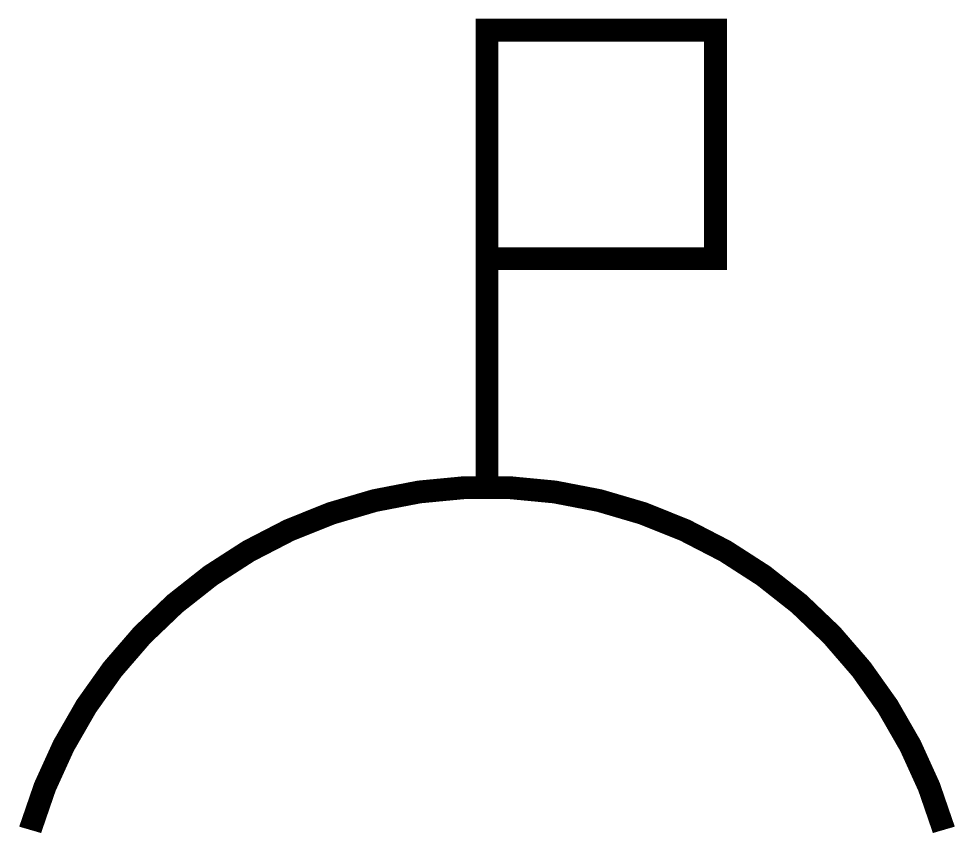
# Model space of a CAD drawing. Extents: x -0.05 to 4.05, y -0.05 to 3.55.
import ezdxf

# ---------------------------------------------------------------- set-up
doc = ezdxf.new("R2010")
doc.units = 0
doc.header["$MEASUREMENT"] = 0
doc.layers.get('0').update_dxf_attribs({"linetype": 'CONTINUOUS'})

msp = doc.modelspace()

# ---------------------------------------------------------------- linework, layer by layer
at = {"const_width": 0.1}
msp.add_lwpolyline([(2, 1.5), (2, 3.5), (3, 3.5), (3, 2.5), (2, 2.5)], dxfattribs=at)
msp.add_lwpolyline([(0, 0, -0.75), (4, 0)], format="xyb", dxfattribs=at)

doc.saveas('drawing.dxf')
